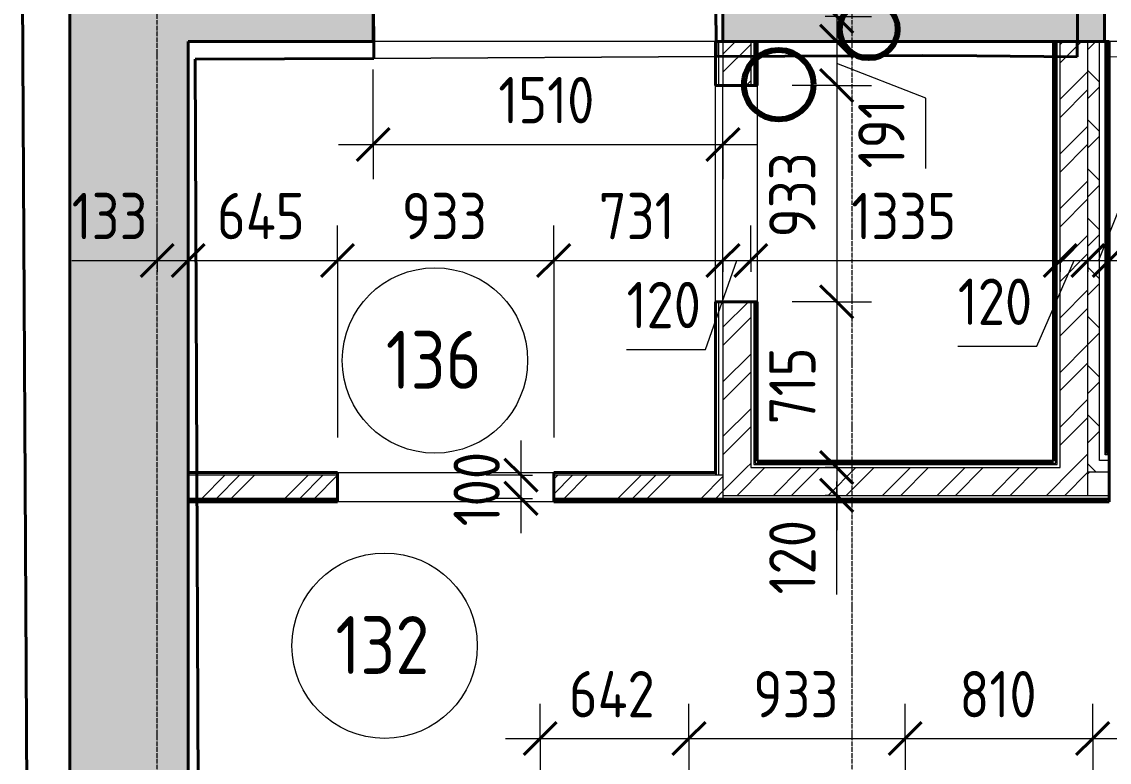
# Model space of a CAD drawing. Header units: millimetres. Extents: x -11886 to 68941, y -8130 to 45506.
# Drawn here: x 45825 to 50519, y 40139 to 43334 of the extents above; entities that cross this region are included whole.
import ezdxf

# ---------------------------------------------------------------- set-up
doc = ezdxf.new("R2010")
doc.units = ezdxf.units.MM
doc.linetypes.add('ADSK_Линия сетки', pattern=[25, 20, -2.5, 0, -2.5])
for name, color, linetype, lineweight in [('Марки помещений', 7, 'Continuous', 20), ('Оси', 7, 'Continuous', 9), ('Перекрытие', 7, 'Continuous', 18), ('Размеры', 7, 'Continuous', 9), ('Размеры-100', 7, 'Continuous', 9), ('Стены', 7, 'Continuous', 18), ('Стены внутренние', 7, 'Continuous', 18), ('Стены наружные', 7, 'Continuous', 18), ('Стены штриховка', 7, 'Continuous', 18), ('стояки', 7, 'Continuous', 9)]:
    doc.layers.add(name, color=color, linetype=linetype, lineweight=lineweight)
doc.layers.add('планы со стояками отопление_dwg', color=7, linetype='Continuous', lineweight=9, true_color=0x767676)
doc.layers.add('Стены разрез', color=7, linetype='Continuous', lineweight=40, true_color=0xbb5389)
doc.styles.add('GOST Common_1', font='GOST_Common.ttf', dxfattribs={"width": 0.9, "height": 200})
doc.styles.add('GOST Common_2', font='GOST_Common.ttf', dxfattribs={"width": 0.9, "height": 250})
doc.dimstyles.new('ADSK_Основной_2_мм_Округление_до_1_мм_1', dxfattribs={"dimscale": 304.8, "dimtxt": 201.142999, "dimasz": 0.463911, "dimexe": 0.492126, "dimexo": 0.492126, "dimgap": 0.098425, "dimtad": 1, "dimdec": 0, "dimdsep": 46, "dimtxsty": 'GOST Common_1', "dimblk1": 'OBLIQUE', "dimblk2": 'OBLIQUE', "dimsah": 1, "dimcen": 0.09, "dimdle": 0.492126, "dimazin": 2, "dimtfac": 1, "dimtdec": 4, "dimtix": 1, "dimtmove": 1, "dimatfit": 3, "dimfxl": 1, "dimtvp": 1, "dimtolj": 1, "dimtzin": 0, "dimlwd": 20, "dimlwe": 20, "dimarcsym": 2})
doc.dimstyles.new('ADSK_Основной_2_мм_Округление_до_1_мм_2', dxfattribs={"dimscale": 304.8, "dimtxt": 201.142999, "dimasz": 0.463911, "dimexe": 0.492126, "dimexo": 0.492126, "dimgap": 0.098425, "dimtad": 1, "dimdec": 0, "dimdsep": 46, "dimtxsty": 'GOST Common_1', "dimblk1": 'OBLIQUE', "dimblk2": 'OBLIQUE', "dimsah": 1, "dimcen": 0.09, "dimdle": 0.492126, "dimazin": 2, "dimtfac": 1, "dimtdec": 4, "dimtix": 1, "dimtmove": 0, "dimatfit": 3, "dimfxl": 1, "dimtvp": 1, "dimtolj": 1, "dimtzin": 0, "dimlwd": 20, "dimlwe": 20, "dimarcsym": 2})
pattern_1 = [(45, (0, 0), (-117.8655, 117.8655), []), (45, (78.58, 0), (-117.8655, 117.8655), [])]
pattern_2 = [(45, (0, 0), (-179.6051, 179.6051), []), (45, (63.5, 0), (0, 359.2102), []), (45, (-63.5, 0), (0, 359.2102), [])]
pattern_3 = [(45, (0, 0), (-106.06602, 106.06602), []), (135, (0, 0), (-106.06602, -106.06602), [])]

# ---------------------------------------------------------------- blocks, each defined once
blk = doc.blocks.new('Существующие стены 1 эт - Существующие стены 1 эт-653793-01 План 1-го этажа кладочный')
at = {"layer": 'Стены', "color": 243, "true_color": 0xbb5389}
for p, q in [((45869, 36107.5), (45825.2, 43935.3)), ((47342.9, 43477.7), (47344.5, 43175.8)), ((48822.3, 43249.2), (48821, 43485.4)), ((47344.5, 43175.8), (47344.1, 43249.2)), ((47344.1, 43249.2), (47344.5, 43175.8)), ((48820.1, 43183.5), (47344.5, 43175.8)), ((47344.5, 43175.8), (48820.1, 43183.5)), ((48820.1, 43183.5), (47344.5, 43175.8)), ((51629.3, 43174), (50519.3, 43182.2))]:
    blk.add_line(p, q, dxfattribs=at)
at = {"layer": 'Стены разрез'}
for p, q in [((45825.2, 43935.3), (45870.6, 35811.2)), ((47344.5, 43175.8), (47342.9, 43477.7)), ((48822.6, 43183.5), (48821, 43485.4)), ((50381.1, 43183.2), (50383.3, 43483.1)), ((48822.6, 43183.5), (49713.9, 43188.1)), ((49713.9, 43188.1), (49948.4, 43186.4)), ((49948.4, 43186.4), (50381.1, 43183.2)), ((46573.2, 43171.8), (47344.5, 43175.8)), ((46597.5, 37350.2), (46573.2, 43171.8))]:
    blk.add_line(p, q, dxfattribs=at)
blk = doc.blocks.new('планы со стояками отопление_dwg-1484427-01 План 1-го этажа кладочный')
at = {"layer": 'стояки', "color": 246, "lineweight": 80, "true_color": 0x7f001f}
blk.add_circle((221876.9, 199377.6), 124.3, dxfattribs=at)
at = {"layer": 'стояки', "color": 6, "lineweight": 80, "true_color": 0xff00ff}
blk.add_circle((221488.3, 199139.5), 149.9, dxfattribs=at)
blk = doc.blocks.new('ADSK_Марка_Помещение_ОдноЗначение - Номер-247393-01 План 1-го этажа кладочный')
at = {"layer": 'Марки помещений'}
blk.add_circle((0, 0), 4, dxfattribs=at)
blk = doc.blocks.new('DIMBLOCK593-01 План 1-го этажа кладочный')
at = {"layer": 'Размеры-100', "lineweight": 20, "transparency": 16777216}
for p, q in [((46409.9, 42304.3), (46409.9, 42454.3)), ((46543.2, 42304.3), (46543.2, 42454.3)), ((46040.9, 42304.3), (46381.8, 42304.3)), ((46259.9, 42304.3), (46543.2, 42304.3)), ((46381.8, 42304.3), (46476.6, 42304.3)), ((46409.9, 42304.3), (46409.9, 42254.3)), ((46543.2, 42304.3), (46543.2, 42254.3))]:
    blk.add_line(p, q, dxfattribs=at)
at = {"layer": 'Размеры-100', "lineweight": 40, "transparency": 16777216}
for p, q in [((46409.9, 42304.3), (46480.6, 42375)), ((46543.2, 42304.3), (46613.9, 42375)), ((46409.9, 42304.3), (46339.2, 42233.6)), ((46543.2, 42304.3), (46472.5, 42233.6))]:
    blk.add_line(p, q, dxfattribs=at)
at = {"layer": 'Размеры-100', "color": 0, "lineweight": 20, "transparency": 16777216, "insert": (46040.9, 42595.6), "char_height": 200, "width": 409.104, "attachment_point": 1, "line_spacing_factor": 1.022761, "style": 'GOST Common_1'}
blk.add_mtext('133', dxfattribs=at)
blk = doc.blocks.new('_Oblique')
at = {"color": 0, "linetype": 'ByBlock', "lineweight": -2}
blk.add_line((-0.5, -0.5), (0.5, 0.5), dxfattribs=at)
blk = doc.blocks.new('DIMBLOCK594-01 План 1-го этажа кладочный')
at = {"layer": 'Размеры-100', "lineweight": 20, "transparency": 16777216}
for p, q in [((46543.2, 42304.3), (46543.2, 42454.3)), ((47188.3, 42304.3), (47188.3, 42454.3)), ((46543.2, 42304.3), (47188.3, 42304.3)), ((46543.2, 42304.3), (46543.2, 42254.3)), ((47188.3, 42304.3), (47188.3, 41539.6))]:
    blk.add_line(p, q, dxfattribs=at)
at = {"layer": 'Размеры-100', "lineweight": 40, "transparency": 16777216}
for p, q in [((46543.2, 42304.3), (46613.9, 42375)), ((47188.3, 42304.3), (47259, 42375)), ((46543.2, 42304.3), (46472.5, 42233.6)), ((47188.3, 42304.3), (47117.6, 42233.6))]:
    blk.add_line(p, q, dxfattribs=at)
at = {"layer": 'Размеры-100', "color": 0, "lineweight": 20, "transparency": 16777216, "insert": (46668, 42595.6), "char_height": 200, "width": 474.561, "attachment_point": 1, "line_spacing_factor": 1.022761, "style": 'GOST Common_1'}
blk.add_mtext('645', dxfattribs=at)
blk = doc.blocks.new('DIMBLOCK595-01 План 1-го этажа кладочный')
at = {"layer": 'Размеры-100', "lineweight": 20, "transparency": 16777216}
for p, q in [((47188.3, 42304.3), (47188.3, 42454.3)), ((48121.3, 42304.3), (48121.3, 42454.3)), ((47188.3, 42304.3), (48121.3, 42304.3)), ((47188.3, 42304.3), (47188.3, 41539.6)), ((48121.3, 42304.3), (48121.3, 41539.6))]:
    blk.add_line(p, q, dxfattribs=at)
at = {"layer": 'Размеры-100', "lineweight": 40, "transparency": 16777216}
for p, q in [((47188.3, 42304.3), (47259, 42375)), ((48121.3, 42304.3), (48192, 42375)), ((47188.3, 42304.3), (47117.6, 42233.6)), ((48121.3, 42304.3), (48050.6, 42233.6))]:
    blk.add_line(p, q, dxfattribs=at)
at = {"layer": 'Размеры-100', "color": 0, "lineweight": 20, "transparency": 16777216, "insert": (47465.6, 42595.6), "char_height": 200, "width": 454.106, "attachment_point": 1, "line_spacing_factor": 1.022761, "style": 'GOST Common_1'}
blk.add_mtext('933', dxfattribs=at)
blk = doc.blocks.new('DIMBLOCK596-01 План 1-го этажа кладочный')
at = {"layer": 'Размеры-100', "lineweight": 20, "transparency": 16777216}
for p, q in [((48121.3, 42304.3), (48121.3, 42454.3)), ((48852.1, 42304.3), (48852.1, 42454.3)), ((48121.3, 42304.3), (48852.1, 42304.3)), ((48121.3, 42304.3), (48121.3, 41539.6)), ((48852.1, 42304.3), (48852.1, 42254.3))]:
    blk.add_line(p, q, dxfattribs=at)
at = {"layer": 'Размеры-100', "lineweight": 40, "transparency": 16777216}
for p, q in [((48121.3, 42304.3), (48192, 42375)), ((48852.1, 42304.3), (48922.8, 42375)), ((48121.3, 42304.3), (48050.6, 42233.6)), ((48852.1, 42304.3), (48781.4, 42233.6))]:
    blk.add_line(p, q, dxfattribs=at)
at = {"layer": 'Размеры-100', "color": 0, "lineweight": 20, "transparency": 16777216, "insert": (48316.3, 42595.6), "char_height": 200, "width": 409.104, "attachment_point": 1, "line_spacing_factor": 1.022761, "style": 'GOST Common_1'}
blk.add_mtext('731', dxfattribs=at)
blk = doc.blocks.new('DIMBLOCK597-01 План 1-го этажа кладочный')
at = {"layer": 'Размеры-100', "lineweight": 20, "transparency": 16777216}
for p, q in [((48852.1, 42304.3), (48852.1, 42454.3)), ((48972.1, 42304.3), (48972.1, 42454.3)), ((48777.1, 41920.5), (48912.1, 42304.3)), ((48852.1, 42304.3), (48972.1, 42304.3)), ((48852.1, 42304.3), (48852.1, 42254.3)), ((48972.1, 42304.3), (48972.1, 42254.3)), ((48436.2, 41920.5), (48777.1, 41920.5))]:
    blk.add_line(p, q, dxfattribs=at)
at = {"layer": 'Размеры-100', "lineweight": 40, "transparency": 16777216}
for p, q in [((48852.1, 42304.3), (48922.8, 42375)), ((48972.1, 42304.3), (49042.8, 42375)), ((48852.1, 42304.3), (48781.4, 42233.6)), ((48972.1, 42304.3), (48901.4, 42233.6))]:
    blk.add_line(p, q, dxfattribs=at)
at = {"layer": 'Размеры-100', "color": 0, "lineweight": 20, "transparency": 16777216, "insert": (48436.2, 42211.8), "char_height": 200, "width": 409.104, "attachment_point": 1, "line_spacing_factor": 1.022761, "style": 'GOST Common_1'}
blk.add_mtext('120', dxfattribs=at)
blk = doc.blocks.new('DIMBLOCK598-01 План 1-го этажа кладочный')
at = {"layer": 'Размеры-100', "lineweight": 20, "transparency": 16777216}
for p, q in [((48972.1, 42304.3), (48972.1, 42454.3)), ((50307.3, 42304.3), (50307.3, 42454.3)), ((48972.1, 42304.3), (50307.3, 42304.3)), ((48972.1, 42304.3), (48972.1, 42254.3)), ((50307.3, 42304.3), (50307.3, 42254.3))]:
    blk.add_line(p, q, dxfattribs=at)
at = {"layer": 'Размеры-100', "lineweight": 40, "transparency": 16777216}
for p, q in [((48972.1, 42304.3), (49042.8, 42375)), ((50307.3, 42304.3), (50378, 42375)), ((48972.1, 42304.3), (48901.4, 42233.6)), ((50307.3, 42304.3), (50236.6, 42233.6))]:
    blk.add_line(p, q, dxfattribs=at)
at = {"layer": 'Размеры-100', "color": 0, "lineweight": 20, "transparency": 16777216, "insert": (49406.2, 42595.6), "char_height": 200, "width": 560.473, "attachment_point": 1, "line_spacing_factor": 1.022761, "style": 'GOST Common_1'}
blk.add_mtext('1335', dxfattribs=at)
blk = doc.blocks.new('DIMBLOCK599-01 План 1-го этажа кладочный')
at = {"layer": 'Размеры-100', "lineweight": 20, "transparency": 16777216}
for p, q in [((50307.3, 42304.3), (50307.3, 42454.3)), ((50427.3, 42304.3), (50427.3, 42454.3)), ((50206.7, 41934.5), (50367.3, 42304.3)), ((50307.3, 42304.3), (50577.3, 42304.3)), ((50307.3, 42304.3), (50307.3, 42254.3)), ((50427.3, 42304.3), (50427.3, 42254.3)), ((49865.8, 41934.5), (50206.7, 41934.5))]:
    blk.add_line(p, q, dxfattribs=at)
at = {"layer": 'Размеры-100', "lineweight": 40, "transparency": 16777216}
for p, q in [((50307.3, 42304.3), (50378, 42375)), ((50427.3, 42304.3), (50498, 42375)), ((50307.3, 42304.3), (50236.6, 42233.6)), ((50427.3, 42304.3), (50356.6, 42233.6))]:
    blk.add_line(p, q, dxfattribs=at)
at = {"layer": 'Размеры-100', "color": 0, "lineweight": 20, "transparency": 16777216, "insert": (49865.8, 42225.9), "char_height": 200, "width": 409.104, "attachment_point": 1, "line_spacing_factor": 1.022761, "style": 'GOST Common_1'}
blk.add_mtext('120', dxfattribs=at)
blk = doc.blocks.new('DIMBLOCK600-01 План 1-го этажа кладочный')
at = {"layer": 'Размеры-100', "lineweight": 20, "transparency": 16777216}
for p, q in [((47342.1, 42804.3), (47342.1, 43127.9)), ((48852.1, 42804.3), (48852.1, 42939.2)), ((47192.1, 42804.3), (49002.1, 42804.3)), ((47342.1, 42804.3), (47342.1, 42654.3)), ((48852.1, 42804.3), (48852.1, 42654.3))]:
    blk.add_line(p, q, dxfattribs=at)
at = {"layer": 'Размеры-100', "lineweight": 40, "transparency": 16777216}
for p, q in [((47342.1, 42804.3), (47412.8, 42875)), ((48852.1, 42804.3), (48922.8, 42875)), ((47342.1, 42804.3), (47271.4, 42733.6)), ((48852.1, 42804.3), (48781.4, 42733.6))]:
    blk.add_line(p, q, dxfattribs=at)
at = {"layer": 'Размеры-100', "color": 0, "lineweight": 20, "transparency": 16777216, "insert": (47882.4, 43095.6), "char_height": 200, "width": 515.472, "attachment_point": 1, "line_spacing_factor": 1.022761, "style": 'GOST Common_1'}
blk.add_mtext('1510', dxfattribs=at)
blk = doc.blocks.new('DIMBLOCK601-01 План 1-го этажа кладочный')
at = {"layer": 'Размеры-100', "lineweight": 20, "transparency": 16777216}
for p, q in [((49342.8, 44097.4), (49342.8, 43756.4)), ((49342.8, 43756.4), (49342.8, 43303)), ((49342.8, 43506.8), (49342.8, 43249.2)), ((49342.8, 43356.8), (49292.8, 43356.8)), ((49342.8, 43356.8), (49492.8, 43356.8)), ((49342.8, 43249.2), (49292.8, 43249.2)), ((49342.8, 43249.2), (49492.8, 43249.2))]:
    blk.add_line(p, q, dxfattribs=at)
at = {"layer": 'Размеры-100', "lineweight": 40, "transparency": 16777216}
for p, q in [((49342.8, 43356.8), (49272.1, 43427.5)), ((49342.8, 43356.8), (49413.5, 43286.1)), ((49342.8, 43249.2), (49272.1, 43319.9)), ((49342.8, 43249.2), (49413.5, 43178.5))]:
    blk.add_line(p, q, dxfattribs=at)
at = {"layer": 'Размеры-100', "color": 0, "lineweight": 20, "transparency": 16777216, "insert": (49051.4, 43756.4), "char_height": 200, "width": 409.104, "attachment_point": 1, "rotation": 90, "line_spacing_factor": 1.022761, "style": 'GOST Common_1'}
blk.add_mtext('108', dxfattribs=at)
blk = doc.blocks.new('DIMBLOCK602-01 План 1-го этажа кладочный')
at = {"layer": 'Размеры-100', "lineweight": 40, "transparency": 16777216}
for p, q in [((49342.8, 43249.2), (49272.1, 43319.9)), ((49342.8, 43249.2), (49413.5, 43178.5)), ((49342.8, 43058.6), (49272.1, 43129.3)), ((49342.8, 43058.6), (49413.5, 42987.9))]:
    blk.add_line(p, q, dxfattribs=at)
at = {"layer": 'Размеры-100', "lineweight": 20, "transparency": 16777216}
for p, q in [((49342.8, 43249.2), (49292.8, 43249.2)), ((49342.8, 43249.2), (49342.8, 43058.6)), ((49342.8, 43249.2), (49492.8, 43249.2)), ((49727.1, 43004.8), (49342.8, 43153.9)), ((49342.8, 43058.6), (49150.1, 43058.6)), ((49342.8, 43058.6), (49492.8, 43058.6)), ((49727.1, 42701.3), (49727.1, 43004.8))]:
    blk.add_line(p, q, dxfattribs=at)
at = {"layer": 'Размеры-100', "color": 0, "lineweight": 20, "transparency": 16777216, "insert": (49435.7, 42701.3), "char_height": 200, "width": 364.103, "attachment_point": 1, "rotation": 90, "line_spacing_factor": 1.022761, "style": 'GOST Common_1'}
blk.add_mtext('191', dxfattribs=at)
blk = doc.blocks.new('DIMBLOCK603-01 План 1-го этажа кладочный')
at = {"layer": 'Размеры-100', "lineweight": 40, "transparency": 16777216}
for p, q in [((49342.8, 43058.6), (49272.1, 43129.3)), ((49342.8, 43058.6), (49413.5, 42987.9)), ((49342.8, 42125.6), (49272.1, 42196.3)), ((49342.8, 42125.6), (49413.5, 42054.9))]:
    blk.add_line(p, q, dxfattribs=at)
at = {"layer": 'Размеры-100', "lineweight": 20, "transparency": 16777216}
for p, q in [((49342.8, 43058.6), (49150.1, 43058.6)), ((49342.8, 43058.6), (49342.8, 42125.6)), ((49342.8, 43058.6), (49492.8, 43058.6)), ((49342.8, 42125.6), (49150.1, 42125.6)), ((49342.8, 42125.6), (49492.8, 42125.6))]:
    blk.add_line(p, q, dxfattribs=at)
at = {"layer": 'Размеры-100', "color": 0, "lineweight": 20, "transparency": 16777216, "insert": (49051.4, 42402.9), "char_height": 200, "width": 454.106, "attachment_point": 1, "rotation": 90, "line_spacing_factor": 1.022761, "style": 'GOST Common_1'}
blk.add_mtext('933', dxfattribs=at)
blk = doc.blocks.new('DIMBLOCK604-01 План 1-го этажа кладочный')
at = {"layer": 'Размеры-100', "lineweight": 40, "transparency": 16777216}
for p, q in [((49342.8, 42125.6), (49272.1, 42196.3)), ((49342.8, 42125.6), (49413.5, 42054.9)), ((49342.8, 41410.6), (49272.1, 41481.3)), ((49342.8, 41410.6), (49413.5, 41339.9))]:
    blk.add_line(p, q, dxfattribs=at)
at = {"layer": 'Размеры-100', "lineweight": 20, "transparency": 16777216}
for p, q in [((49342.8, 42125.6), (49150.1, 42125.6)), ((49342.8, 42125.6), (49342.8, 41410.6)), ((49342.8, 42125.6), (49492.8, 42125.6)), ((49342.8, 41410.6), (49292.8, 41410.6)), ((49342.8, 41410.6), (49492.8, 41410.6))]:
    blk.add_line(p, q, dxfattribs=at)
at = {"layer": 'Размеры-100', "color": 0, "lineweight": 20, "transparency": 16777216, "insert": (49051.4, 41597.6), "char_height": 200, "width": 409.104, "attachment_point": 1, "rotation": 90, "line_spacing_factor": 1.022761, "style": 'GOST Common_1'}
blk.add_mtext('715', dxfattribs=at)
blk = doc.blocks.new('DIMBLOCK605-01 План 1-го этажа кладочный')
at = {"layer": 'Размеры-100', "lineweight": 40, "transparency": 16777216}
for p, q in [((49342.8, 41410.6), (49272.1, 41481.3)), ((49342.8, 41410.6), (49413.5, 41339.9)), ((49342.8, 41290.6), (49272.1, 41361.3)), ((49342.8, 41290.6), (49413.5, 41219.9))]:
    blk.add_line(p, q, dxfattribs=at)
at = {"layer": 'Размеры-100', "lineweight": 20, "transparency": 16777216}
for p, q in [((49342.8, 41410.6), (49292.8, 41410.6)), ((49342.8, 41410.6), (49342.8, 41140.6)), ((49342.8, 41410.6), (49492.8, 41410.6)), ((49342.8, 41204.5), (49342.8, 41350.6)), ((49342.8, 41290.6), (49292.8, 41290.6)), ((49342.8, 41290.6), (49492.8, 41290.6)), ((49342.8, 40863.5), (49342.8, 41204.5))]:
    blk.add_line(p, q, dxfattribs=at)
at = {"layer": 'Размеры-100', "color": 0, "lineweight": 20, "transparency": 16777216, "insert": (49051.4, 40863.5), "char_height": 200, "width": 409.104, "attachment_point": 1, "rotation": 90, "line_spacing_factor": 1.022761, "style": 'GOST Common_1'}
blk.add_mtext('120', dxfattribs=at)
blk = doc.blocks.new('DIMBLOCK606-01 План 1-го этажа кладочный')
at = {"layer": 'Размеры-100', "lineweight": 20, "transparency": 16777216}
for p, q in [((47980.2, 41127.6), (47980.2, 41527.6)), ((47980.2, 41377.6), (47830.2, 41377.6)), ((47980.2, 41377.6), (48030.2, 41377.6)), ((47980.2, 41277.6), (47830.2, 41277.6)), ((47980.2, 41277.6), (48030.2, 41277.6))]:
    blk.add_line(p, q, dxfattribs=at)
at = {"layer": 'Размеры-100', "lineweight": 40, "transparency": 16777216}
for p, q in [((47980.2, 41377.6), (47909.5, 41448.3)), ((47980.2, 41377.6), (48050.9, 41306.9)), ((47980.2, 41277.6), (47909.5, 41348.3)), ((47980.2, 41277.6), (48050.9, 41206.9))]:
    blk.add_line(p, q, dxfattribs=at)
at = {"layer": 'Размеры-100', "color": 0, "lineweight": 20, "transparency": 16777216, "insert": (47688.8, 41157.1), "char_height": 200, "width": 409.104, "attachment_point": 1, "rotation": 90, "line_spacing_factor": 1.022761, "style": 'GOST Common_1'}
blk.add_mtext('100', dxfattribs=at)
blk = doc.blocks.new('DIMBLOCK607-01 План 1-го этажа кладочный')
at = {"layer": 'Размеры-100', "lineweight": 20, "transparency": 16777216}
for p, q in [((50614.1, 42657.5), (50473.3, 42304.3)), ((50866.4, 42657.5), (50614.1, 42657.5)), ((50427.3, 42304.3), (50427.3, 42454.3)), ((50519.3, 42304.3), (50519.3, 42454.3)), ((50277.3, 42304.3), (50519.3, 42304.3)), ((50427.3, 42304.3), (50427.3, 42254.3)), ((50519.3, 42304.3), (50519.3, 42254.3))]:
    blk.add_line(p, q, dxfattribs=at)
at = {"layer": 'Размеры-100', "lineweight": 40, "transparency": 16777216}
for p, q in [((50427.3, 42304.3), (50498, 42375)), ((50519.3, 42304.3), (50590, 42375)), ((50427.3, 42304.3), (50356.6, 42233.6)), ((50519.3, 42304.3), (50448.6, 42233.6))]:
    blk.add_line(p, q, dxfattribs=at)
at = {"layer": 'Размеры-100', "color": 0, "lineweight": 20, "transparency": 16777216, "insert": (50614.1, 42948.8), "char_height": 200, "width": 302.737, "attachment_point": 1, "line_spacing_factor": 1.022761, "style": 'GOST Common_1'}
blk.add_mtext('92', dxfattribs=at)
blk = doc.blocks.new('DIMBLOCK608-01 План 1-го этажа кладочный')
at = {"layer": 'Размеры-100', "lineweight": 20, "transparency": 16777216}
for p, q in [((50519.3, 42304.3), (50519.3, 42454.3)), ((51552.3, 42304.3), (51552.3, 42454.3)), ((50519.3, 42304.3), (51552.3, 42304.3)), ((50519.3, 42304.3), (50519.3, 42254.3)), ((51552.3, 42304.3), (51552.3, 41632.6))]:
    blk.add_line(p, q, dxfattribs=at)
at = {"layer": 'Размеры-100', "lineweight": 40, "transparency": 16777216}
for p, q in [((50519.3, 42304.3), (50590, 42375)), ((51552.3, 42304.3), (51623, 42375)), ((50519.3, 42304.3), (50448.6, 42233.6)), ((51552.3, 42304.3), (51481.6, 42233.6))]:
    blk.add_line(p, q, dxfattribs=at)
at = {"layer": 'Размеры-100', "color": 0, "lineweight": 20, "transparency": 16777216, "insert": (50802.3, 42595.6), "char_height": 200, "width": 560.473, "attachment_point": 1, "line_spacing_factor": 1.022761, "style": 'GOST Common_1'}
blk.add_mtext('1033', dxfattribs=at)
blk = doc.blocks.new('DIMBLOCK625-01 План 1-го этажа кладочный')
at = {"layer": 'Размеры-100', "lineweight": 20, "transparency": 16777216}
for p, q in [((48063.3, 40241.3), (48063.3, 40391.3)), ((48705.3, 40241.3), (48705.3, 40391.3)), ((47913.3, 40241.3), (48705.3, 40241.3)), ((48063.3, 40241.3), (48063.3, 39913.5)), ((48705.3, 40241.3), (48705.3, 40001.5))]:
    blk.add_line(p, q, dxfattribs=at)
at = {"layer": 'Размеры-100', "lineweight": 40, "transparency": 16777216}
for p, q in [((48063.3, 40241.3), (48134, 40312)), ((48705.3, 40241.3), (48776, 40312)), ((48063.3, 40241.3), (47992.6, 40170.6)), ((48705.3, 40241.3), (48634.6, 40170.6))]:
    blk.add_line(p, q, dxfattribs=at)
at = {"layer": 'Размеры-100', "color": 0, "lineweight": 20, "transparency": 16777216, "insert": (48186.6, 40532.7), "char_height": 200, "width": 474.561, "attachment_point": 1, "line_spacing_factor": 1.022761, "style": 'GOST Common_1'}
blk.add_mtext('642', dxfattribs=at)
blk = doc.blocks.new('DIMBLOCK626-01 План 1-го этажа кладочный')
at = {"layer": 'Размеры-100', "lineweight": 20, "transparency": 16777216}
for p, q in [((48705.3, 40241.3), (48705.3, 40391.3)), ((49638.3, 40241.3), (49638.3, 40391.3)), ((48705.3, 40241.3), (49638.3, 40241.3)), ((48705.3, 40241.3), (48705.3, 40001.5)), ((49638.3, 40241.3), (49638.3, 40001.5))]:
    blk.add_line(p, q, dxfattribs=at)
at = {"layer": 'Размеры-100', "lineweight": 40, "transparency": 16777216}
for p, q in [((48705.3, 40241.3), (48776, 40312)), ((49638.3, 40241.3), (49709, 40312)), ((48705.3, 40241.3), (48634.6, 40170.6)), ((49638.3, 40241.3), (49567.6, 40170.6))]:
    blk.add_line(p, q, dxfattribs=at)
at = {"layer": 'Размеры-100', "color": 0, "lineweight": 20, "transparency": 16777216, "insert": (48982.6, 40532.7), "char_height": 200, "width": 454.106, "attachment_point": 1, "line_spacing_factor": 1.022761, "style": 'GOST Common_1'}
blk.add_mtext('933', dxfattribs=at)
blk = doc.blocks.new('DIMBLOCK627-01 План 1-го этажа кладочный')
at = {"layer": 'Размеры-100', "lineweight": 20, "transparency": 16777216}
for p, q in [((49638.3, 40241.3), (49638.3, 40391.3)), ((50447.8, 40241.3), (50447.8, 40391.3)), ((49638.3, 40241.3), (50447.8, 40241.3)), ((49638.3, 40241.3), (49638.3, 40001.5)), ((50447.8, 40241.3), (50447.8, 40001.5))]:
    blk.add_line(p, q, dxfattribs=at)
at = {"layer": 'Размеры-100', "lineweight": 40, "transparency": 16777216}
for p, q in [((49638.3, 40241.3), (49709, 40312)), ((50447.8, 40241.3), (50518.5, 40312)), ((49638.3, 40241.3), (49567.6, 40170.6)), ((50447.8, 40241.3), (50377.1, 40170.6))]:
    blk.add_line(p, q, dxfattribs=at)
at = {"layer": 'Размеры-100', "color": 0, "lineweight": 20, "transparency": 16777216, "insert": (49872.6, 40532.7), "char_height": 200, "width": 409.104, "attachment_point": 1, "line_spacing_factor": 1.022761, "style": 'GOST Common_1'}
blk.add_mtext('810', dxfattribs=at)
blk = doc.blocks.new('DIMBLOCK628-01 План 1-го этажа кладочный')
at = {"layer": 'Размеры-100', "lineweight": 20, "transparency": 16777216}
for p, q in [((50447.8, 40241.3), (50447.8, 40391.3)), ((51380.8, 40241.3), (51380.8, 40391.3)), ((50447.8, 40241.3), (51380.8, 40241.3)), ((50447.8, 40241.3), (50447.8, 40001.5)), ((51380.8, 40241.3), (51380.8, 40001.5))]:
    blk.add_line(p, q, dxfattribs=at)
at = {"layer": 'Размеры-100', "lineweight": 40, "transparency": 16777216}
for p, q in [((50447.8, 40241.3), (50518.5, 40312)), ((51380.8, 40241.3), (51451.5, 40312)), ((50447.8, 40241.3), (50377.1, 40170.6)), ((51380.8, 40241.3), (51310.1, 40170.6))]:
    blk.add_line(p, q, dxfattribs=at)
at = {"layer": 'Размеры-100', "color": 0, "lineweight": 20, "transparency": 16777216, "insert": (50725.1, 40532.7), "char_height": 200, "width": 454.106, "attachment_point": 1, "line_spacing_factor": 1.022761, "style": 'GOST Common_1'}
blk.add_mtext('933', dxfattribs=at)

msp = doc.modelspace()

# ---------------------------------------------------------------- hatches: boundary and pattern name
at = {"layer": 'Стены внутренние', "lineweight": 9}
h = msp.add_hatch(dxfattribs=at)
h.set_pattern_fill('FP_1', color=256, style=0, pattern_type=2)
h.set_pattern_definition(pattern_1)
h.paths.add_polyline_path([(48852.1, 41410.6), (48972.1, 41410.6), (48972.1, 42125.6), (48852.1, 42125.6), (48852.1, 41423.6)])
h.paths.add_polyline_path([(48972.1, 43058.6), (48972.1, 43249.2), (48852.1, 43249.2), (48852.1, 43058.6)])
h = msp.add_hatch(dxfattribs=at)
h.set_pattern_fill('FP_1', color=256, style=0, pattern_type=2)
h.set_pattern_definition(pattern_1)
h.paths.add_polyline_path([(50307.3, 41410.6), (50427.3, 41410.6), (50427.3, 43249.2), (50307.3, 43249.2), (50307.3, 41423.6)])
h = msp.add_hatch(dxfattribs=at)
h.set_pattern_fill('FP_4', color=256, style=0, pattern_type=2)
h.set_pattern_definition(pattern_3)
h.paths.add_polyline_path([(50477.3, 41390.6), (50477.3, 43249.2), (50427.3, 43249.2), (50427.3, 41390.6), (50460.6, 41390.6)])
h = msp.add_hatch(dxfattribs=at)
h.set_pattern_fill('FP_1', color=256, style=0, pattern_type=2)
h.set_pattern_definition(pattern_1)
h.paths.add_polyline_path([(50427.3, 41290.6), (50427.3, 41410.6), (48852.1, 41410.6), (48852.1, 41290.6), (50374, 41290.6)])
h = msp.add_hatch(dxfattribs=at)
h.set_pattern_fill('FP_4', color=256, style=0, pattern_type=2)
h.set_pattern_definition(pattern_3)
h.paths.add_polyline_path([(50499.3, 41390.6), (50519.3, 41390.6), (50518.8, 41440.6), (50477.3, 41440.6), (50477.3, 41390.6)])
h.paths.add_polyline_path([(51830.3, 41390.6), (51830.3, 41440.6), (51821.3, 41440.6), (51821.3, 41390.6)])
h.paths.add_polyline_path([(53343.3, 41390.6), (53343.3, 41440.6), (53315.3, 41440.6), (53315.3, 41390.6)])
h.paths.add_polyline_path([(51649.3, 41390.6), (51721.3, 41390.6), (51721.3, 41440.6), (51552.3, 41440.6), (51552.3, 41390.6)])
h = msp.add_hatch(dxfattribs=at)
h.set_pattern_fill('FP_3', color=256, style=0, pattern_type=2)
h.set_pattern_definition(pattern_2)
h.paths.add_polyline_path([(48839.1, 41277.6), (48852.1, 41277.6), (48852.1, 41377.6), (48121.3, 41377.6), (48121.3, 41277.6), (48832.1, 41277.6)])
h.paths.add_polyline_path([(46556.7, 41277.6), (47188.3, 41277.6), (47188.3, 41377.6), (46543.2, 41377.6), (46543.2, 41277.6)])
h = msp.add_hatch(dxfattribs=at)
h.set_pattern_fill('FP_3', color=256, style=0, pattern_type=2)
h.set_pattern_definition(pattern_2)
h.paths.add_polyline_path([(51609, 41290.6), (51830.3, 41290.6), (51830.3, 41390.6), (51552.3, 41390.6), (51552.3, 41290.6)])
h.paths.add_polyline_path([(53343.3, 41290.6), (53343.3, 41390.6), (53315.3, 41390.6), (53315.3, 41290.6)])
h.paths.add_polyline_path([(50519.3, 41290.6), (50519.3, 41390.6), (50427.3, 41390.6), (50427.3, 41290.6), (50502.3, 41290.6)])
at = {"layer": 'Стены наружные', "true_color": 0xc0c0c0}
h = msp.add_hatch(color=9, dxfattribs=at)
h.paths.add_polyline_path([(55489.3, 43249.2), (55524.8, 43249.2), (55522.6, 43759.2), (54961.6, 43759.2), (54961.6, 43249.2), (55477.7, 43249.2)])
h.paths.add_polyline_path([(51649.3, 43249.2), (53446.6, 43249.2), (53446.6, 43759.2), (51649.3, 43759.2)])
h.paths.add_polyline_path([(49769.8, 43249.2), (50499.3, 43249.2), (50499.3, 43759.2), (48852.1, 43759.2), (48852.1, 43249.2), (49639.7, 43249.2)])
h.paths.add_polyline_path([(46706.8, 43249.2), (47342.1, 43249.2), (47342.1, 43759.2), (46033.2, 43759.2), (46033.2, 43249.2), (46655, 43249.2)])
h = msp.add_hatch(color=9, dxfattribs=at)
h.paths.add_polyline_path([(46078.8, 20934.1), (46543.2, 20934.1), (46543.2, 22119.2), (46033.2, 22119.2), (46033.2, 20934.1)])
h.paths.add_polyline_path([(46033.2, 23889.2), (46543.2, 23889.2), (46543.2, 26071.1), (46033.2, 26070.1), (46033.2, 23913)])
h.paths.add_polyline_path([(46033.2, 27841.1), (46543.2, 27841.1), (46543.2, 30057.4), (46033.2, 30057.4), (46033.2, 27929.2)])
h.paths.add_polyline_path([(46399.5, 31827.4), (46543.2, 31827.4), (46543.2, 34118.8), (46033.2, 34118.8), (46033.2, 31827.4), (46396.8, 31827.4)])
h.paths.add_polyline_path([(46187.7, 35888.8), (46543.2, 35888.8), (46543.2, 43249.2), (46033.2, 43249.2), (46033.2, 35888.8)])

# ---------------------------------------------------------------- linework, layer by layer
at = {"layer": 'Оси', "linetype": 'ADSK_Линия сетки'}
for p, q in [((46409.9, -7330.4), (46409.9, 44534.8)), ((49409.9, -7330.4), (49409.9, 44534.8))]:
    msp.add_line(p, q, dxfattribs=at)
at = {"layer": 'Перекрытие', "color": 7, "true_color": 0xffffff}
msp.add_line((48852.1, 42125.6), (48852.1, 43058.6), dxfattribs=at)
at = {"layer": 'Стены внутренние', "lineweight": 40}
for p, q in [((48820.1, 43249.2), (48820.1, 43058.6)), ((49000.1, 43249.2), (48820.1, 43249.2)), ((49000.1, 43058.6), (49000.1, 43249.2)), ((50279.3, 43249.2), (50279.3, 41438.6)), ((50519.3, 43249.2), (50279.3, 43249.2)), ((50519.3, 41262.6), (50519.3, 43249.2)), ((48820.1, 43058.6), (49000.1, 43058.6)), ((49000.1, 42125.6), (48820.1, 42125.6)), ((48820.1, 42125.6), (48820.1, 41389.6)), ((49000.1, 41438.6), (49000.1, 42125.6)), ((50279.3, 41438.6), (49000.1, 41438.6)), ((47188.3, 41389.6), (46543.2, 41389.6)), ((46543.2, 41387.6), (46543.2, 41262.6)), ((47188.3, 41262.6), (47188.3, 41389.6)), ((48820.1, 41389.6), (48121.3, 41389.6)), ((48121.3, 41389.6), (48121.3, 41262.6)), ((46543.2, 41262.6), (47188.3, 41262.6)), ((48121.3, 41262.6), (50519.3, 41262.6))]:
    msp.add_line(p, q, dxfattribs=at)
at = {"layer": 'Стены внутренние'}
for p, q in [((48820.1, 42125.6), (48820.1, 43058.6)), ((49000.1, 43058.6), (49000.1, 42125.6)), ((47188.3, 41389.6), (48121.3, 41389.6)), ((48822.1, 41387.6), (48822.1, 41377.6)), ((48121.3, 41262.6), (47188.3, 41262.6))]:
    msp.add_line(p, q, dxfattribs=at)
at = {"layer": 'Стены наружные', "lineweight": 40}
for p, q in [((46033.2, 43759.2), (46033.2, 35888.8)), ((47342.1, 43249.2), (47342.1, 43759.2)), ((48852.1, 43759.2), (48852.1, 43249.2)), ((50499.3, 43249.2), (50499.3, 43759.2)), ((46543.2, 43249.2), (47342.1, 43249.2)), ((46543.2, 41389.6), (46543.2, 43249.2)), ((49000.1, 43249.2), (50279.3, 43249.2)), ((46543.2, 37840.4), (46543.2, 41262.6))]:
    msp.add_line(p, q, dxfattribs=at)
at = {"layer": 'Стены наружные'}
for p, q in [((48820.1, 43249.2), (47342.1, 43249.2)), ((51629.3, 43249.2), (50519.3, 43249.2))]:
    msp.add_line(p, q, dxfattribs=at)
at = {"layer": 'Стены штриховка'}
for p, q in [((48822.1, 43249.2), (48822.1, 43058.6)), ((48832.1, 43249.2), (48832.1, 43058.6)), ((48852.1, 43249.2), (48852.1, 43058.6)), ((48972.1, 43249.2), (48972.1, 43058.6)), ((48985.1, 43249.2), (48985.1, 43058.6)), ((48991.1, 43249.2), (48991.1, 43058.6)), ((50288.3, 41429.6), (50288.3, 43249.2)), ((50294.3, 41423.6), (50294.3, 43249.2)), ((50307.3, 41410.6), (50307.3, 43249.2)), ((50427.3, 41290.6), (50427.3, 43249.2)), ((50477.3, 41440.6), (50477.3, 43249.2)), ((50502.3, 41465.6), (50502.3, 43249.2)), ((50504.3, 41467.6), (50504.3, 43249.2)), ((50510.3, 41473.6), (50510.3, 43249.2)), ((48822.1, 42125.6), (48822.1, 41387.6)), ((48832.1, 42125.6), (48832.1, 41377.6)), ((48852.1, 42125.6), (48852.1, 41277.6)), ((48972.1, 42125.6), (48972.1, 41410.6)), ((48985.1, 42125.6), (48985.1, 41423.6)), ((48991.1, 42125.6), (48991.1, 41429.6)), ((50519.3, 41465.6), (50502.3, 41465.6)), ((50519.3, 41467.6), (50504.3, 41467.6)), ((50519.3, 41473.6), (50510.3, 41473.6)), ((48972.1, 41410.6), (50307.3, 41410.6)), ((48985.1, 41423.6), (50294.3, 41423.6)), ((48991.1, 41429.6), (50288.3, 41429.6)), ((50519.3, 41440.6), (50477.3, 41440.6)), ((46543.2, 41389.6), (46543.2, 41387.6)), ((47188.3, 41387.6), (46543.2, 41387.6)), ((47188.3, 41377.6), (46543.2, 41377.6)), ((48822.1, 41387.6), (48121.3, 41387.6)), ((48852.1, 41377.6), (48121.3, 41377.6)), ((48820.1, 41389.6), (48820.1, 41377.6)), ((50519.3, 41390.6), (50427.3, 41390.6)), ((47188.3, 41277.6), (46543.2, 41277.6)), ((47188.3, 41271.6), (46543.2, 41271.6)), ((50519.3, 41277.6), (48121.3, 41277.6)), ((48822.1, 41271.6), (48121.3, 41271.6)), ((48820.1, 41271.6), (48820.1, 41277.6)), ((50510.3, 41271.6), (48820.1, 41271.6)), ((48822.1, 41271.6), (48822.1, 41277.6)), ((48822.1, 41277.6), (48852.1, 41277.6)), ((48852.1, 41290.6), (50519.3, 41290.6)), ((50504.3, 41277.6), (50504.3, 41271.6)), ((50510.3, 41277.6), (50510.3, 41271.6))]:
    msp.add_line(p, q, dxfattribs=at)

# ---------------------------------------------------------------- block references
at = {"layer": 'Марки помещений', "xscale": 99.99999999999993, "yscale": 99.99999999999993, "zscale": 99.99999999999993}
for p in [(47608.6, 41872.4), (47391.5, 40641.8)]:
    msp.add_blockref('ADSK_Марка_Помещение_ОдноЗначение - Номер-247393-01 План 1-го этажа кладочный', p, dxfattribs=at)
at = {"layer": 'планы со стояками отопление_dwg', "color": 6, "true_color": 0xff00ff}
msp.add_blockref('планы со стояками отопление_dwg-1484427-01 План 1-го этажа кладочный', (-172395.5, -156077), dxfattribs=at)
at = {"layer": 'Стены разрез'}
msp.add_blockref('Существующие стены 1 эт - Существующие стены 1 эт-653793-01 План 1-го этажа кладочный', (0, 0), dxfattribs=at)

# ---------------------------------------------------------------- texts
at = {"layer": 'Марки помещений', "lineweight": 9, "char_height": 250, "width": 526.709, "attachment_point": 1, "style": 'GOST Common_2'}
for s, insert in [('136', (47396.6, 42000.2)), ('132', (47179.5, 40769.6))]:
    msp.add_mtext(s, dxfattribs=dict(at, insert=insert))

# ---------------------------------------------------------------- dimensions: what is measured, and where the dimension line sits
at = {"layer": 'Размеры', "lineweight": 20}
for base, p1, p2, override, picture, middle in [((49342.8, 43249.2), (49442.8, 43356.8), (49442.8, 43249.2), {"dimpost": '<>', "dimfxl": 107.581768}, 'DIMBLOCK601-01 План 1-го этажа кладочный', (49184.7, 43961)), ((49342.8, 43058.6), (49442.8, 43249.2), (49000.1, 43058.6), {"dimpost": '<>', "dimfxl": 481.913882}, 'DIMBLOCK602-01 План 1-го этажа кладочный', (49569.1, 42883.4)), ((49342.8, 41290.6), (49442.8, 41410.6), (49442.8, 41290.6), {"dimpost": '<>', "dimfxl": 120}, 'DIMBLOCK605-01 План 1-го этажа кладочный', (49184.7, 41068.1))]:
    dim = msp.add_linear_dim(base=base, p1=p1, p2=p2, angle=90, dimstyle='ADSK_Основной_2_мм_Округление_до_1_мм_1', override=override, dxfattribs=at)
    dim.commit()
    dim.dimension.update_dxf_attribs({"geometry": picture, "text_midpoint": middle, "dimtype": 160, "text_rotation": 90})
for base, p1, p2, override, picture, middle in [((48852.1, 42804.3), (47342.1, 43277.9), (48852.1, 43089.2), {"dimpost": '<>', "dimfxl": 1521.745079}, 'DIMBLOCK600-01 План 1-го этажа кладочный', (48097.1, 42934.3)), ((47188.3, 42304.3), (46543.2, 42404.3), (47188.3, 41389.6), {"dimpost": '<>', "dimfxl": 1202.372361}, 'DIMBLOCK594-01 План 1-го этажа кладочный', (46865.8, 42434.3)), ((48121.3, 42304.3), (47188.3, 41389.6), (48121.3, 41389.6), {"dimpost": '<>', "dimfxl": 933}, 'DIMBLOCK595-01 План 1-го этажа кладочный', (47654.8, 42434.3)), ((48852.1, 42304.3), (48121.3, 41389.6), (48852.1, 42404.3), {"dimpost": '<>', "dimfxl": 1250.478621}, 'DIMBLOCK596-01 План 1-го этажа кладочный', (48486.7, 42434.3)), ((50307.3, 42304.3), (48972.1, 42404.3), (50307.3, 42404.3), {"dimpost": '<>', "dimfxl": 1335.181619}, 'DIMBLOCK598-01 План 1-го этажа кладочный', (49639.7, 42434.3)), ((51552.3, 42304.3), (50519.3, 42404.3), (51552.3, 41482.6), {"dimpost": '<>', "dimfxl": 1384.401538}, 'DIMBLOCK608-01 План 1-го этажа кладочный', (51035.8, 42434.3)), ((48705.3, 40241.3), (48063.3, 39763.5), (48705.3, 39851.5), {"dimpost": '<>', "dimfxl": 648.003086}, 'DIMBLOCK625-01 План 1-го этажа кладочный', (48384.3, 40371.3)), ((49638.3, 40241.3), (48705.3, 39851.5), (49638.3, 39851.5), {"dimpost": '<>', "dimfxl": 933}, 'DIMBLOCK626-01 План 1-го этажа кладочный', (49171.8, 40371.3)), ((50447.8018255, 40241.3340141), (49638.3018255, 39851.4800445), (50447.8018255, 39851.4800445), {"dimpost": '<>', "dimfxl": 809.5}, 'DIMBLOCK627-01 План 1-го этажа кладочный', (50043.0518255, 40371.3340141)), ((51380.8, 40241.3), (50447.8, 39851.5), (51380.8, 39851.5), {"dimpost": '<>', "dimfxl": 933}, 'DIMBLOCK628-01 План 1-го этажа кладочный', (50914.3, 40371.3))]:
    dim = msp.add_linear_dim(base=base, p1=p1, p2=p2, dimstyle='ADSK_Основной_2_мм_Округление_до_1_мм_2', override=override, dxfattribs=at)
    dim.commit()
    dim.dimension.update_dxf_attribs({"geometry": picture, "text_midpoint": middle})
for base, p1, p2, override, picture, middle in [((49342.8, 42125.6), (49000.1, 43058.6), (49000.1, 42125.6), {"dimpost": '<>', "dimfxl": 933}, 'DIMBLOCK603-01 План 1-го этажа кладочный', (49212.8, 42592.1)), ((49342.8, 41410.6), (49000.1, 42125.6), (49442.8, 41410.6), {"dimpost": '<>', "dimfxl": 840.911808}, 'DIMBLOCK604-01 План 1-го этажа кладочный', (49212.8, 41768.1)), ((47980.2, 41377.6), (47880.2, 41277.6), (47880.2, 41377.6), {"dimpost": '<>', "dimfxl": 100}, 'DIMBLOCK606-01 План 1-го этажа кладочный', (47850.2, 41327.6))]:
    dim = msp.add_linear_dim(base=base, p1=p1, p2=p2, angle=90, dimstyle='ADSK_Основной_2_мм_Округление_до_1_мм_2', override=override, dxfattribs=at)
    dim.commit()
    dim.dimension.update_dxf_attribs({"geometry": picture, "text_midpoint": middle})
for base, p1, p2, override, picture, middle in [((50519.3, 42304.3), (50427.3, 42404.3), (50519.3, 42404.3), {"dimpost": '<>', "dimfxl": 92}, 'DIMBLOCK607-01 План 1-го этажа кладочный', (50765.5, 42815.5)), ((46543.2, 42304.3), (46409.9, 42404.3), (46543.2, 42404.3), {"dimpost": '<>', "dimfxl": 133.30175}, 'DIMBLOCK593-01 План 1-го этажа кладочный', (46245.5, 42462.3)), ((48972.1, 42304.3), (48852.1, 42404.3), (48972.1, 42404.3), {"dimpost": '<>', "dimfxl": 120}, 'DIMBLOCK597-01 План 1-го этажа кладочный', (48640.7, 42078.5)), ((50427.3, 42304.3), (50307.3, 42404.3), (50427.3, 42404.3), {"dimpost": '<>', "dimfxl": 120}, 'DIMBLOCK599-01 План 1-го этажа кладочный', (50070.4, 42092.6))]:
    dim = msp.add_linear_dim(base=base, p1=p1, p2=p2, dimstyle='ADSK_Основной_2_мм_Округление_до_1_мм_1', override=override, dxfattribs=at)
    dim.commit()
    dim.dimension.update_dxf_attribs({"geometry": picture, "text_midpoint": middle, "dimtype": 160})

doc.saveas('drawing.dxf')
